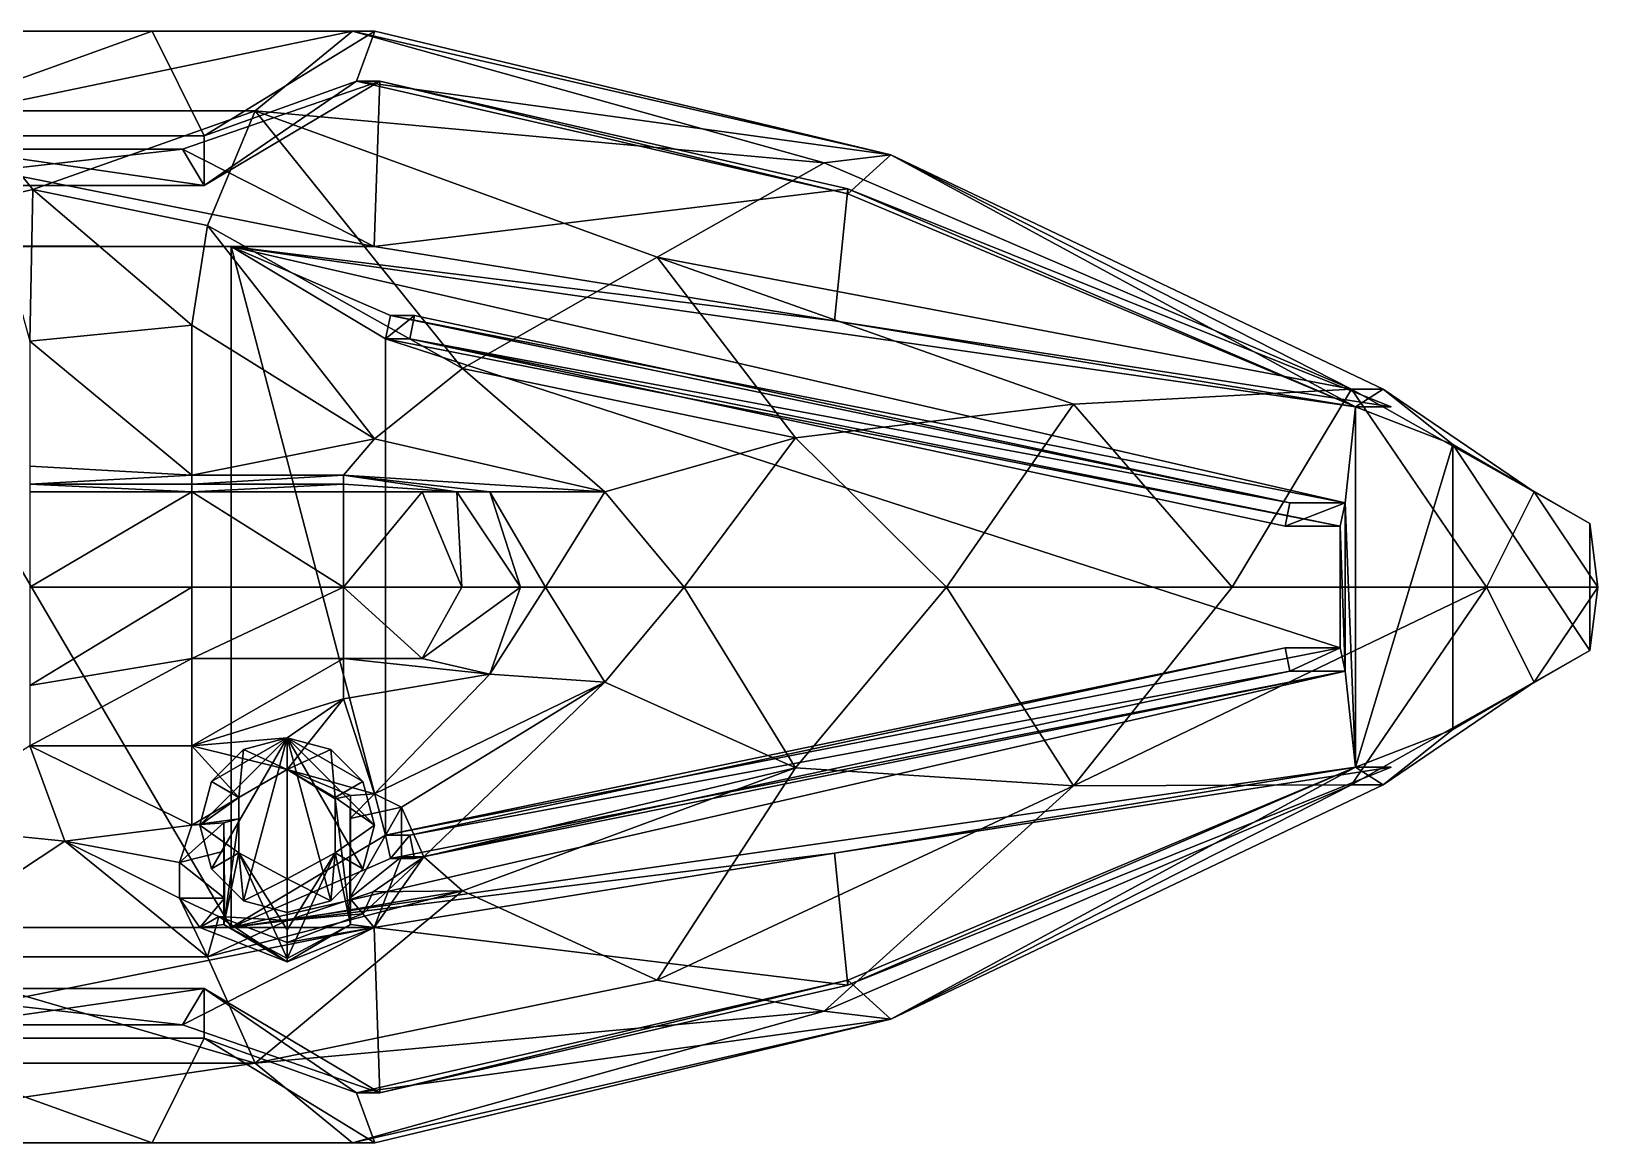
# Model space of a CAD drawing. Extents: x -9.8 to 9.8, y -3.5 to 3.5.
# Drawn here: x -0.01 to 9.85, y -3.5 to 3.5 of the extents above; entities that cross this region are included whole.
import ezdxf

# ---------------------------------------------------------------- set-up
doc = ezdxf.new("R2010")
doc.units = 0

msp = doc.modelspace()

# ---------------------------------------------------------------- linework, layer by layer
for points in [[(-2.0109, 3.5, 4.405722), (2.0109, 3.5, 4.405722), (0.75, 3.5, 6.816499)], [(2.0109, 3.5, 4.405722), (-2.0109, 3.5, 4.405722), (-0.4, 3, -1.0835)], [(-2.0109, 3.5, 4.405722), (0.75, 3.5, 6.816499), (-0.75, 3.5, 6.816499)], [(-1.078817, 2.841565, 13.081091), (-0.75, 3.5, 6.816499), (0.75, 3.5, 6.816499)], [(-1.078817, 2.841565, 13.081091), (0.75, 3.5, 6.816499), (1.078817, 2.841565, 13.081091)], [(2.0109, 3.5, 4.405722), (-0.4, 3, -1.0835), (1.4, 3, -1.0835)], [(0.75, 3.5, 6.816499), (2.1526, 3.5, 13.865599), (1.078817, 2.841565, 13.081091)], [(0.75, 3.5, 6.816499), (2.0109, 3.5, 4.405722), (2.1526, 3.5, 13.865599)], [(1.078817, 2.841565, 13.081091), (2.1526, 3.5, 13.865599), (2.03747, 3.185, 13.865599)], [(4.98, 2.671605, 4.4165), (2.0109, 3.5, 4.405722), (1.4, 3, -1.0835)], [(2.0109, 3.5, 4.405722), (4.98, 2.671605, 4.4165), (5.4, 2.721455, 13.359423)], [(2.0109, 3.5, 4.405722), (5.4, 2.721455, 13.359423), (2.1526, 3.5, 13.865599)], [(2.03747, 3.185, 13.865599), (2.1526, 3.5, 13.865599), (5.4, 2.721455, 13.359423)], [(2.182817, 3.185, 10.9165), (0.942617, 2.7582, 10.9165), (1.078817, 2.528291, 13.048164)], [(2.148747, 2.1456, 10.9165), (0.942617, 2.7582, 10.9165), (2.182817, 3.185, 10.9165)], [(2.182817, 3.185, 10.9165), (1.078817, 2.528291, 13.048164), (2.03747, 3.185, 13.865599)], [(1.078817, 2.841565, 13.081091), (2.03747, 3.185, 13.865599), (1.078817, 2.528291, 13.048164)], [(2.182817, 3.185, 10.9165), (2.03747, 3.185, 13.865599), (5.13, 2.476524, 13.359423)], [(2.03747, 3.185, 13.865599), (5.4, 2.721455, 13.359423), (5.13, 2.476524, 13.359423)], [(2.148747, 2.1456, 10.9165), (2.182817, 3.185, 10.9165), (5.13, 2.507614, 10.9165)], [(2.182817, 3.185, 10.9165), (5.13, 2.476524, 13.359423), (5.13, 2.507614, 10.9165)], [(1.4, 3, -1.0835), (-0.4, 3, -1.0835), (0, 2.50291, -4.5835)], [(-0.4, 3, -1.0835), (-0.266667, 2.442225, -4.883501), (0, 2.50291, -4.5835)], [(1.4, 3, -1.0835), (0, 2.50291, -4.5835), (1.1, 2.27626, -4.5835)], [(1.4, 3, -1.0835), (1.1, 2.27626, -4.5835), (2.7042, 1.3768, -4.5835)], [(4.98, 2.671605, 4.4165), (1.4, 3, -1.0835), (3.93, 2.077165, -1.0835)], [(1.4, 3, -1.0835), (2.7042, 1.3768, -4.5835), (3.93, 2.077165, -1.0835)], [(-1.078817, 2.841565, 13.081091), (1.078817, 2.841565, 13.081091), (1.078817, 2.528291, 13.048164)], [(-1.078817, 2.841565, 13.081091), (1.078817, 2.528291, 13.048164), (-1.078817, 2.528291, 13.048164)], [(-0.942617, 2.7582, 10.9165), (2.148747, 2.1456, 10.9165), (-2.148747, 2.1456, 10.9165)], [(-1.078817, 2.528291, 13.048164), (1.078817, 2.528291, 13.048164), (0.942617, 2.7582, 10.9165)], [(-1.078817, 2.528291, 13.048164), (0.942617, 2.7582, 10.9165), (-0.942617, 2.7582, 10.9165)], [(-0.942617, 2.7582, 10.9165), (0.942617, 2.7582, 10.9165), (2.148747, 2.1456, 10.9165)], [(8.3, 1.246914, 4.4165), (4.98, 2.671605, 4.4165), (3.93, 2.077165, -1.0835)], [(8.3, 1.246914, 4.4165), (5.4, 2.721455, 13.359423), (4.98, 2.671605, 4.4165)], [(8.325, 1.134679, 12.682499), (5.13, 2.476524, 13.359423), (5.4, 2.721455, 13.359423)], [(8.325, 1.134679, 12.682499), (5.4, 2.721455, 13.359423), (8.5, 1.2469, 12.682499)], [(8.3, 1.246914, 4.4165), (8.5, 1.2469, 12.682499), (5.4, 2.721455, 13.359423)], [(0, 2.50291, -4.5835), (-0.266667, 2.442225, -4.883501), (-0.02, 1.548282, -8.3835)], [(0, 2.50291, -4.5835), (-0.02, 1.548282, -8.3835), (1, 1.649317, -7.192058)], [(0, 2.50291, -4.5835), (1, 1.649317, -7.192058), (1.1, 2.27626, -4.5835)], [(2.148747, 2.1456, 10.9165), (5.13, 2.507614, 10.9165), (5.046608, 1.67692, 10.9165)], [(8.55, 1.134679, 10.9165), (5.046608, 1.67692, 10.9165), (5.13, 2.507614, 10.9165)], [(5.13, 2.507614, 10.9165), (5.13, 2.476524, 13.359423), (8.325, 1.134679, 12.682499)], [(5.13, 2.507614, 10.9165), (8.325, 1.134679, 12.682499), (8.55, 1.134679, 10.9165)], [(1.1, 2.27626, -4.5835), (1, 1.649317, -7.192058), (2.150012, 0.933771, -7.0835)], [(1.1, 2.27626, -4.5835), (2.150012, 0.933771, -7.0835), (2.7042, 1.3768, -4.5835)], [(-2.148747, 2.1456, 10.9165), (1.248747, 2.1456, 14.116501), (-1.271473, 2.1512, 14.116501)], [(-2.148747, 2.1456, 10.9165), (2.148747, 2.1456, 10.9165), (1.248747, 2.1456, 14.116501)], [(-1.271473, 2.1512, 14.116501), (1.248747, 2.1456, 14.116501), (1.248747, -2.1456, 14.116501)], [(-1.271473, 2.1512, 14.116501), (1.248747, -2.1456, 14.116501), (-1.268747, -2.1456, 14.116501)], [(5.046608, 1.67692, 10.9165), (1.248747, 2.1456, 14.116501), (2.148747, 2.1456, 10.9165)], [(5.046608, 1.67692, 10.9165), (8.325, 1.134679, 12.682499), (1.248747, 2.1456, 14.116501)], [(1.248747, 2.1456, 14.116501), (2.219906, 1.563673, 13.919695), (2.219906, -1.563673, 13.919695)], [(1.248747, 2.1456, 14.116501), (2.251093, 1.710396, 13.913376), (2.219906, 1.563673, 13.919695)], [(1.248747, 2.1456, 14.116501), (8.325, 1.134679, 12.682499), (8.261237, 0.529761, 12.695421)], [(1.248747, 2.1456, 14.116501), (2.219906, -1.563673, 13.919695), (1.248747, -2.1456, 14.116501)], [(1.248747, 2.1456, 14.116501), (8.261237, 0.529761, 12.695421), (2.251093, 1.710396, 13.913376)], [(3.93, 2.077165, -1.0835), (2.7042, 1.3768, -4.5835), (4.8, 0.93913, -4.5835)], [(8.3, 1.246914, 4.4165), (3.93, 2.077165, -1.0835), (6.55, 1.151969, -1.0835)], [(3.93, 2.077165, -1.0835), (4.8, 0.93913, -4.5835), (6.55, 1.151969, -1.0835)], [(2.403079, 1.710396, 15.373177), (2.371892, 1.563673, 15.379496), (2.219906, 1.563673, 13.919695)], [(2.403079, 1.710396, 15.373177), (2.219906, 1.563673, 13.919695), (2.251093, 1.710396, 13.913376)], [(7.913223, 0.529761, 13.755222), (2.403079, 1.710396, 15.373177), (2.251093, 1.710396, 13.913376)], [(7.913223, 0.529761, 13.755222), (2.251093, 1.710396, 13.913376), (8.261237, 0.529761, 12.695421)], [(7.913223, 0.529761, 13.755222), (2.371892, 1.563673, 15.379496), (2.403079, 1.710396, 15.373177)], [(5.046608, 1.67692, 10.9165), (8.55, 1.134679, 10.9165), (8.325, 1.134679, 12.682499)], [(1, 0.704993, -10.199901), (1, 1.649317, -7.192058), (-0.02, 1.548282, -8.3835)], [(2.150012, 0.933771, -7.0835), (1, 1.649317, -7.192058), (1, 0.704993, -10.199901)], [(1, 0.704993, -10.199901), (-0.02, 1.548282, -8.3835), (-0.02, 0.760521, -9.943501)], [(2.371892, 1.563673, 15.379496), (8.23005, 0.383039, 12.70174), (2.219906, 1.563673, 13.919695)], [(2.219906, 1.563673, 13.919695), (8.23005, 0.383039, 12.70174), (8.23005, -0.383039, 12.70174)], [(2.219906, 1.563673, 13.919695), (8.23005, -0.383039, 12.70174), (2.219906, -1.563673, 13.919695)], [(7.913223, 0.529761, 13.755222), (7.882035, 0.383039, 13.761541), (2.371892, 1.563673, 15.379496)], [(2.371892, 1.563673, 15.379496), (7.882035, 0.383039, 13.761541), (8.23005, 0.383039, 12.70174)], [(2.7042, 1.3768, -4.5835), (2.150012, 0.933771, -7.0835), (3.6, 0.6, -7.0835)], [(2.7042, 1.3768, -4.5835), (3.6, 0.6, -7.0835), (4.8, 0.93913, -4.5835)], [(8.3, 1.246914, 4.4165), (6.55, 1.151969, -1.0835), (7.55, 0, -1.0835)], [(8.3, 1.246914, 4.4165), (7.55, 0, -1.0835), (9.15, 0, 4.4165)], [(8.3, 1.246914, 4.4165), (9.15, 0, 4.4165), (9.450001, 0.6, 10.9165)], [(9.450001, 0.6, 10.9165), (8.5, 1.2469, 12.682499), (8.3, 1.246914, 4.4165)], [(8.938729, 0.897697, 12.577099), (8.325, 1.134679, 12.682499), (8.5, 1.2469, 12.682499)], [(8.5, 1.2469, 12.682499), (9.450001, 0.6, 10.9165), (8.938729, 0.897697, 12.577099)], [(5.75, 0, -4.5835), (6.55, 1.151969, -1.0835), (4.8, 0.93913, -4.5835)], [(5.75, 0, -4.5835), (7.55, 0, -1.0835), (6.55, 1.151969, -1.0835)], [(8.261237, 0.529761, 12.695421), (8.325, 1.134679, 12.682499), (8.325, -1.134679, 12.682499)], [(8.325, -1.134679, 12.682499), (8.325, 1.134679, 12.682499), (8.938729, 0.897697, 12.577099)], [(2.150012, 0.933771, -7.0835), (1, 0.704993, -10.199901), (1.955779, 0.704993, -10.199901)], [(3.6, 0.6, -7.0835), (2.150012, 0.933771, -7.0835), (1.955779, 0.704993, -10.199901)], [(4.1, 0, -7.133501), (4.8, 0.93913, -4.5835), (3.6, 0.6, -7.0835)], [(4.1, 0, -7.133501), (5.75, 0, -4.5835), (4.8, 0.93913, -4.5835)], [(8.325, -1.134679, 12.682499), (8.938729, 0.897697, 12.577099), (8.938729, -0.897697, 12.577099)], [(8.938729, 0.897697, 12.577099), (9.8, 0.4, 14.0165), (9.8, -0.4, 14.0165)], [(8.938729, 0.897697, 12.577099), (9.8, -0.4, 14.0165), (8.938729, -0.897697, 12.577099)], [(9.450001, 0.6, 10.9165), (9.8, 0.4, 14.0165), (8.938729, 0.897697, 12.577099)], [(-0.02, 0.647093, -11.1435), (1, 0.704993, -10.199901), (-0.02, 0.760521, -9.943501)], [(-0.02, 0.647093, -11.1435), (1.000007, 0.647093, -11.1835), (1, 0.704993, -10.199901)], [(1.000007, 0.647093, -11.1835), (1.955779, 0.704993, -10.199901), (1, 0.704993, -10.199901)], [(1.000007, 0.647093, -11.1835), (1.9558, 0.647093, -11.1435), (1.955779, 0.704993, -10.199901)], [(1.955779, 0.704993, -10.199901), (1.9558, 0.647093, -11.1435), (2.669, 0.6, -11.1435)], [(1.955779, 0.704993, -10.199901), (2.669, 0.6, -11.1435), (2.87672, 0.6, -10.199901)], [(3.6, 0.6, -7.0835), (1.955779, 0.704993, -10.199901), (2.87672, 0.6, -10.199901)], [(-0.02, 0.647093, -11.1435), (-0.02, 0.599993, -11.9835), (1, 0.6, -11.9835)], [(-0.02, 0.647093, -11.1435), (1, 0.6, -11.9835), (1.000007, 0.647093, -11.1835)], [(1, 0.6, -12.5335), (-0.02, 0.599993, -12.5335), (-0.02, -0.000011, -12.8835)], [(1, 0.6, -12.5335), (-0.02, -0.000011, -12.8835), (1, 0, -12.7335)], [(1, 0.6, -12.5335), (1, 0.6, -11.9835), (-0.02, 0.599993, -11.9835)], [(1, 0.6, -12.5335), (-0.02, 0.599993, -11.9835), (-0.02, 0.599993, -12.5335)], [(1, 0.6, -11.9835), (1.9558, 0.6, -11.9835), (1.9558, 0.647093, -11.1435)], [(1, 0.6, -11.9835), (1.9558, 0.647093, -11.1435), (1.000007, 0.647093, -11.1835)], [(1, 0.6, -12.5335), (1, 0, -12.7335), (1.9558, 0, -12.5715)], [(1, 0.6, -12.5335), (1.9558, 0, -12.5715), (1.9558, 0.6, -12.431682)], [(1, 0.6, -12.5335), (1.9558, 0.6, -12.431682), (1.9558, 0.6, -11.9835)], [(1, 0.6, -12.5335), (1.9558, 0.6, -11.9835), (1, 0.6, -11.9835)], [(2.669, 0.6, -11.1435), (1.9558, 0.647093, -11.1435), (1.9558, 0.6, -11.9835)], [(1.9558, 0, -12.5715), (2.7, 0, -11.9835), (2.45, 0.6, -11.9835)], [(1.9558, 0, -12.5715), (2.45, 0.6, -11.9835), (1.9558, 0.6, -12.431682)], [(1.9558, 0.6, -11.9835), (1.9558, 0.6, -12.431682), (2.45, 0.6, -11.9835)], [(2.669, 0.6, -11.1435), (1.9558, 0.6, -11.9835), (2.45, 0.6, -11.9835)], [(2.669, 0.6, -11.1435), (2.45, 0.6, -11.9835), (2.7, 0, -11.9835)], [(2.87672, 0.6, -10.199901), (2.669, 0.6, -11.1435), (3.068971, 0, -11.1835)], [(2.669, 0.6, -11.1435), (2.7, 0, -11.9835), (3.068971, 0, -11.1835)], [(3.6, 0.6, -7.0835), (2.87672, 0.6, -10.199901), (3.22672, 0, -10.199901)], [(2.87672, 0.6, -10.199901), (3.068971, 0, -11.1835), (3.22672, 0, -10.199901)], [(3.6, 0.6, -7.0835), (3.22672, 0, -10.199901), (4.1, 0, -7.133501)], [(9.85, 0, 10.9165), (9.450001, 0.6, 10.9165), (9.15, 0, 4.4165)], [(9.450001, 0.6, 10.9165), (9.85, 0, 10.9165), (9.8, 0.4, 14.0165)], [(7.882035, 0.383039, 13.761541), (7.913223, 0.529761, 13.755222), (8.261237, 0.529761, 12.695421)], [(7.882035, 0.383039, 13.761541), (8.261237, 0.529761, 12.695421), (8.23005, 0.383039, 12.70174)], [(8.23005, 0.383039, 12.70174), (8.261237, 0.529761, 12.695421), (8.261237, -0.529761, 12.695421)], [(8.261237, 0.529761, 12.695421), (8.325, -1.134679, 12.682499), (8.261237, -0.529761, 12.695421)], [(9.8, 0.4, 14.0165), (9.85, 0, 10.9165), (9.8, -0.4, 14.0165)], [(8.23005, 0.383039, 12.70174), (8.261237, -0.529761, 12.695421), (8.23005, -0.383039, 12.70174)], [(1, 0, -12.7335), (-0.02, -0.000011, -12.8835), (-0.02, -0.62, -11.9835)], [(1, 0, -12.7335), (-0.02, -0.62, -11.9835), (1, -0.45, -12.4335)], [(1, -0.45, -12.4335), (1.9558, -0.45, -12.331682), (1.9558, 0, -12.5715)], [(1, -0.45, -12.4335), (1.9558, 0, -12.5715), (1, 0, -12.7335)], [(1.9558, 0, -12.5715), (1.9558, -0.45, -12.331682), (2.45, -0.45, -11.9835)], [(1.9558, 0, -12.5715), (2.45, -0.45, -11.9835), (2.7, 0, -11.9835)], [(3.068971, 0, -11.1835), (2.7, 0, -11.9835), (2.45, -0.45, -11.9835)], [(3.068971, 0, -11.1835), (2.45, -0.45, -11.9835), (2.87672, -0.55, -10.199901)], [(2.87672, -0.55, -10.199901), (3.22672, 0, -10.199901), (3.068971, 0, -11.1835)], [(3.6, -0.6, -7.1835), (3.22672, 0, -10.199901), (2.87672, -0.55, -10.199901)], [(3.6, -0.6, -7.1835), (4.1, 0, -7.133501), (3.22672, 0, -10.199901)], [(4.1, 0, -7.133501), (3.6, -0.6, -7.1835), (4.8, -1.13913, -4.5835)], [(4.1, 0, -7.133501), (4.8, -1.13913, -4.5835), (5.75, 0, -4.5835)], [(6.55, -1.251969, -1.0835), (5.75, 0, -4.5835), (4.8, -1.13913, -4.5835)], [(6.55, -1.251969, -1.0835), (7.55, 0, -1.0835), (5.75, 0, -4.5835)], [(6.55, -1.251969, -1.0835), (8.3, -1.246914, 4.4165), (9.15, 0, 4.4165)], [(6.55, -1.251969, -1.0835), (9.15, 0, 4.4165), (7.55, 0, -1.0835)], [(9.450001, -0.6, 10.9165), (9.15, 0, 4.4165), (8.3, -1.246914, 4.4165)], [(9.85, 0, 10.9165), (9.15, 0, 4.4165), (9.450001, -0.6, 10.9165)], [(9.450001, -0.6, 10.9165), (9.8, -0.4, 14.0165), (9.85, 0, 10.9165)], [(7.882035, -0.383039, 13.761541), (2.371892, -1.563673, 15.379496), (2.219906, -1.563673, 13.919695)], [(7.882035, -0.383039, 13.761541), (2.219906, -1.563673, 13.919695), (8.23005, -0.383039, 12.70174)], [(7.913223, -0.529761, 13.755222), (2.371892, -1.563673, 15.379496), (7.882035, -0.383039, 13.761541)], [(7.913223, -0.529761, 13.755222), (7.882035, -0.383039, 13.761541), (8.23005, -0.383039, 12.70174)], [(7.913223, -0.529761, 13.755222), (8.23005, -0.383039, 12.70174), (8.261237, -0.529761, 12.695421)], [(-0.02, -1.000018, -10.199901), (1, -1, -10.1979), (1, -0.45, -12.4335)], [(-0.02, -1.000018, -10.199901), (1, -0.45, -12.4335), (-0.02, -0.62, -11.9835)], [(1, -1, -10.1979), (1.955779, -0.704993, -10.199901), (1.9558, -0.45, -12.331682)], [(1, -1, -10.1979), (1.9558, -0.45, -12.331682), (1, -0.45, -12.4335)], [(1.9558, -0.45, -12.331682), (1.955779, -0.704993, -10.199901), (2.87672, -0.55, -10.199901)], [(1.9558, -0.45, -12.331682), (2.87672, -0.55, -10.199901), (2.45, -0.45, -11.9835)], [(9.450001, -0.6, 10.9165), (8.938729, -0.897697, 12.577099), (9.8, -0.4, 14.0165)], [(1.248747, -2.1456, 14.116501), (2.251093, -1.710396, 13.913376), (8.261237, -0.529761, 12.695421)], [(1.248747, -2.1456, 14.116501), (8.261237, -0.529761, 12.695421), (8.325, -1.134679, 12.682499)], [(2.87672, -0.55, -10.199901), (1.955779, -0.704993, -10.199901), (2.15, -1.3022, -7.453401)], [(2.15, -1.3022, -7.453401), (3.6, -0.6, -7.1835), (2.87672, -0.55, -10.199901)], [(2.403079, -1.710396, 15.373177), (8.261237, -0.529761, 12.695421), (2.251093, -1.710396, 13.913376)], [(7.913223, -0.529761, 13.755222), (2.403079, -1.710396, 15.373177), (2.371892, -1.563673, 15.379496)], [(2.403079, -1.710396, 15.373177), (7.913223, -0.529761, 13.755222), (8.261237, -0.529761, 12.695421)], [(3.6, -0.6, -7.1835), (2.15, -1.3022, -7.453401), (2.320883, -1.387068, -6.9)], [(3.6, -0.6, -7.1835), (2.320883, -1.387068, -6.9), (2.46, -1.7, -5.58)], [(4.8, -1.13913, -4.5835), (3.6, -0.6, -7.1835), (2.46, -1.7, -5.58)], [(8.3, -1.246914, 4.4165), (8.5, -1.2469, 12.682499), (9.450001, -0.6, 10.9165)], [(8.5, -1.2469, 12.682499), (8.938729, -0.897697, 12.577099), (9.450001, -0.6, 10.9165)], [(1, -1, -10.1979), (1.6, -0.95, -9.55), (1.955779, -0.704993, -10.199901)], [(1.955779, -0.704993, -10.199901), (1.6, -0.95, -9.55), (1.6, -1.15, -8.73)], [(1.955779, -0.704993, -10.199901), (1.6, -1.15, -8.73), (2.15, -1.3022, -7.453401)], [(1, -1, -10.1979), (1.6, -1.15, -8.73), (1.6, -0.95, -9.55)], [(1.6, -0.95, -10.5), (1.123686, -1.225, -10.5), (1.05, -1.5, -10.5)], [(1.6, -0.95, -10.5), (1.05, -1.5, -10.5), (1.123686, -1.775, -10.5)], [(1.6, -0.95, -10.5), (1.325, -1.023686, -10.5), (1.123686, -1.225, -10.5)], [(1.6, -0.95, -10.5), (1.123686, -1.775, -10.5), (1.325, -1.976314, -10.5)], [(1.6, -0.95, -10.5), (1.325, -1.976314, -10.5), (1.6, -2.05, -10.5)], [(1.325, -1.023686, -9.55), (1.6, -0.95, -9.55), (1.6, -1.15, -9.150001)], [(1.325, -1.023686, -10.5), (1.6, -0.95, -10.5), (1.6, -0.95, -9.55)], [(1.325, -1.023686, -10.5), (1.6, -0.95, -9.55), (1.325, -1.023686, -9.55)], [(1.6, -0.95, -10.5), (1.6, -2.05, -10.5), (1.875, -1.976314, -10.5)], [(1.6, -0.95, -10.5), (1.875, -1.976314, -10.5), (2.076314, -1.775, -10.5)], [(1.6, -0.95, -10.5), (2.076314, -1.775, -10.5), (2.15, -1.5, -10.5)], [(1.6, -0.95, -10.5), (2.15, -1.5, -10.5), (2.076314, -1.225, -10.5)], [(1.6, -0.95, -10.5), (2.076314, -1.225, -10.5), (1.875, -1.023686, -10.5)], [(1.6, -1.15, -9.150001), (1.6, -0.95, -9.55), (1.875, -1.023686, -9.55)], [(1.6, -0.95, -10.5), (1.875, -1.023686, -10.5), (1.875, -1.023686, -9.55)], [(1.6, -0.95, -10.5), (1.875, -1.023686, -9.55), (1.6, -0.95, -9.55)], [(8.938729, -0.897697, 12.577099), (8.5, -1.2469, 12.682499), (8.325, -1.134679, 12.682499)], [(-0.8, -1.5, -8.0835), (0.2, -1.6, -7.8835), (-0.02, -1.000018, -10.199901)], [(1, -1.5, -7.6835), (1, -1, -10.1979), (-0.02, -1.000018, -10.199901)], [(1, -1.5, -7.6835), (-0.02, -1.000018, -10.199901), (0.2, -1.6, -7.8835)], [(1, -1, -10.1979), (1.296891, -1.325, -8.214323), (1.6, -1.15, -8.73)], [(1, -1.5, -7.6835), (1.296891, -1.325, -8.214323), (1, -1, -10.1979)], [(1.296891, -1.325, -9.150001), (1.123686, -1.225, -9.55), (1.325, -1.023686, -9.55)], [(1.123686, -1.225, -10.5), (1.325, -1.023686, -10.5), (1.325, -1.023686, -9.55)], [(1.123686, -1.225, -10.5), (1.325, -1.023686, -9.55), (1.123686, -1.225, -9.55)], [(1.6, -1.15, -9.150001), (1.296891, -1.325, -9.150001), (1.325, -1.023686, -9.55)], [(1.875, -1.023686, -9.55), (1.903109, -1.325, -9.150001), (1.6, -1.15, -9.150001)], [(1.903109, -1.325, -9.150001), (1.875, -1.023686, -9.55), (2.076314, -1.225, -9.55)], [(1.875, -1.023686, -10.5), (2.076314, -1.225, -10.5), (2.076314, -1.225, -9.55)], [(1.875, -1.023686, -10.5), (2.076314, -1.225, -9.55), (1.875, -1.023686, -9.55)], [(5.046608, -1.67692, 10.9165), (1.248747, -2.1456, 14.116501), (8.325, -1.134679, 12.682499)], [(1.296891, -1.325, -8.214323), (1.296891, -1.325, -8.73), (1.6, -1.15, -8.73)], [(1.296891, -1.325, -9.150001), (1.6, -1.15, -9.150001), (1.6, -1.15, -8.73)], [(1.296891, -1.325, -9.150001), (1.6, -1.15, -8.73), (1.296891, -1.325, -8.73)], [(1.903109, -1.325, -8.73), (1.903109, -1.333672, -7.55), (1.6, -1.15, -8.73)], [(1.903109, -1.325, -9.150001), (1.903109, -1.325, -8.73), (1.6, -1.15, -8.73)], [(1.903109, -1.325, -9.150001), (1.6, -1.15, -8.73), (1.6, -1.15, -9.150001)], [(1.6, -1.15, -8.73), (1.998372, -1.312848, -7.55), (2.15, -1.3022, -7.453401)], [(1.6, -1.15, -8.73), (1.903109, -1.333672, -7.55), (1.998372, -1.312848, -7.55)], [(4.8, -1.13913, -4.5835), (2.46, -1.7, -5.58), (2.7042, -1.9138, -4.5835)], [(3.93, -2.477165, -1.0835), (4.8, -1.13913, -4.5835), (2.7042, -1.9138, -4.5835)], [(3.93, -2.477165, -1.0835), (6.55, -1.251969, -1.0835), (4.8, -1.13913, -4.5835)], [(5.046608, -1.67692, 10.9165), (8.325, -1.134679, 12.682499), (8.55, -1.134679, 10.9165)], [(8.55, -1.134679, 10.9165), (5.13, -2.507614, 10.9165), (5.046608, -1.67692, 10.9165)], [(5.13, -2.507614, 10.9165), (8.55, -1.134679, 10.9165), (8.325, -1.134679, 12.682499)], [(5.13, -2.507614, 10.9165), (8.325, -1.134679, 12.682499), (5.13, -2.476524, 13.359423)], [(8.325, -1.134679, 12.682499), (5.4, -2.721455, 13.359423), (5.13, -2.476524, 13.359423)], [(8.325, -1.134679, 12.682499), (8.5, -1.2469, 12.682499), (5.4, -2.721455, 13.359423)], [(1.296891, -1.325, -9.150001), (1.05, -1.5, -9.55), (1.123686, -1.225, -9.55)], [(1.05, -1.5, -10.5), (1.123686, -1.225, -10.5), (1.123686, -1.225, -9.55)], [(1.05, -1.5, -10.5), (1.123686, -1.225, -9.55), (1.05, -1.5, -9.55)], [(1.903109, -1.325, -9.150001), (2.076314, -1.225, -9.55), (2.15, -1.5, -9.55)], [(2.076314, -1.225, -10.5), (2.15, -1.5, -10.5), (2.15, -1.5, -9.55)], [(2.076314, -1.225, -10.5), (2.15, -1.5, -9.55), (2.076314, -1.225, -9.55)], [(4.98, -2.671605, 4.4165), (6.55, -1.251969, -1.0835), (3.93, -2.477165, -1.0835)], [(8.3, -1.246914, 4.4165), (4.98, -2.671605, 4.4165), (5.4, -2.721455, 13.359423)], [(4.98, -2.671605, 4.4165), (8.3, -1.246914, 4.4165), (6.55, -1.251969, -1.0835)], [(8.3, -1.246914, 4.4165), (5.4, -2.721455, 13.359423), (8.5, -1.2469, 12.682499)], [(1, -1.5, -7.6835), (1.296891, -1.460006, -7.55), (1.296891, -1.325, -8.214323)], [(1.296891, -1.325, -9.150001), (1.296891, -1.675, -9.150001), (1.05, -1.5, -9.55)], [(1.296891, -1.675, -7.55), (1.296891, -1.675, -8.73), (1.296891, -1.325, -8.73)], [(1.296891, -1.325, -8.214323), (1.296891, -1.460006, -7.55), (1.296891, -1.675, -7.55)], [(1.296891, -1.675, -9.150001), (1.296891, -1.325, -9.150001), (1.296891, -1.325, -8.73)], [(1.296891, -1.675, -7.55), (1.296891, -1.325, -8.73), (1.296891, -1.325, -8.214323)], [(1.296891, -1.675, -9.150001), (1.296891, -1.325, -8.73), (1.296891, -1.675, -8.73)], [(1.998372, -2.125, -7.55), (1.998372, -1.312848, -7.55), (1.903109, -1.333672, -7.55)], [(1.903109, -1.675, -9.150001), (1.903109, -1.325, -9.150001), (2.15, -1.5, -9.55)], [(1.903109, -1.325, -9.150001), (1.903109, -1.675, -9.150001), (1.903109, -1.675, -8.73)], [(1.903109, -1.675, -8.73), (1.903109, -1.333672, -7.55), (1.903109, -1.325, -8.73)], [(1.903109, -1.325, -9.150001), (1.903109, -1.675, -8.73), (1.903109, -1.325, -8.73)], [(1.903109, -1.675, -8.73), (1.903109, -1.675, -7.55), (1.903109, -1.333672, -7.55)], [(1.998372, -2.125, -7.55), (1.903109, -1.333672, -7.55), (1.903109, -1.675, -7.55)], [(1.997211, -1.458048, -6.9), (2.320883, -1.387068, -6.9), (2.15, -1.3022, -7.453401)], [(1.997211, -1.458048, -6.9), (2.15, -1.3022, -7.453401), (1.998372, -1.312848, -7.55)], [(1.998372, -2.125, -7.55), (1.997211, -1.458048, -6.9), (1.998372, -1.312848, -7.55)], [(1, -1.5, -7.6835), (1.201628, -1.484648, -7.55), (1.296891, -1.460006, -7.55)], [(1.201628, -2.125, -7.55), (1.296891, -1.675, -7.55), (1.296891, -1.460006, -7.55)], [(1.201628, -2.125, -7.55), (1.296891, -1.460006, -7.55), (1.201628, -1.484648, -7.55)], [(1.995, -1.958927, -6.9), (2.320883, -1.7, -6.9), (2.320883, -1.387068, -6.9)], [(1.995, -1.958927, -6.9), (2.320883, -1.387068, -6.9), (1.997211, -1.458048, -6.9)], [(1.998372, -2.125, -7.55), (1.995, -1.958927, -6.9), (1.997211, -1.458048, -6.9)], [(2.320883, -1.387068, -6.9), (2.320883, -1.7, -6.9), (2.46, -1.7, -5.58)], [(-0.9, -2.328767, -4.5835), (0.2, -1.6, -7.8835), (-0.8, -1.5, -8.0835)], [(0.922369, -1.734365, -6.9), (1, -1.5, -7.6835), (0.2, -1.6, -7.8835)], [(0.922369, -1.734365, -6.9), (1.203695, -1.663311, -6.9), (1.201628, -1.484648, -7.55)], [(0.922369, -1.734365, -6.9), (1.201628, -1.484648, -7.55), (1, -1.5, -7.6835)], [(1.296891, -1.675, -9.150001), (1.123686, -1.775, -9.55), (1.05, -1.5, -9.55)], [(1.123686, -1.775, -10.5), (1.05, -1.5, -10.5), (1.05, -1.5, -9.55)], [(1.123686, -1.775, -10.5), (1.05, -1.5, -9.55), (1.123686, -1.775, -9.55)], [(1.201628, -2.125, -7.55), (1.201628, -1.484648, -7.55), (1.203695, -1.663311, -6.9)], [(1.248747, -2.1456, 14.116501), (2.219906, -1.563673, 13.919695), (2.251093, -1.710396, 13.913376)], [(1.903109, -1.675, -9.150001), (2.15, -1.5, -9.55), (2.076314, -1.775, -9.55)], [(2.15, -1.5, -10.5), (2.076314, -1.775, -10.5), (2.076314, -1.775, -9.55)], [(2.15, -1.5, -10.5), (2.076314, -1.775, -9.55), (2.15, -1.5, -9.55)], [(2.371892, -1.563673, 15.379496), (2.251093, -1.710396, 13.913376), (2.219906, -1.563673, 13.919695)], [(2.371892, -1.563673, 15.379496), (2.403079, -1.710396, 15.373177), (2.251093, -1.710396, 13.913376)], [(-0.9, -2.328767, -4.5835), (1.1, -2.328767, -4.5835), (0.2, -1.6, -7.8835)], [(0.2, -1.6, -7.8835), (1.1, -2.328767, -4.5835), (0.921917, -1.959673, -6.058499)], [(0.2, -1.6, -7.8835), (0.921917, -1.959673, -6.058499), (0.922369, -1.734365, -6.9)], [(1.205, -1.958927, -6.9), (1.203695, -1.663311, -6.9), (0.922369, -1.734365, -6.9)], [(1.296891, -1.675, -9.150001), (1.325, -1.976314, -9.55), (1.123686, -1.775, -9.55)], [(1.201628, -2.125, -7.55), (1.203695, -1.663311, -6.9), (1.205, -1.958927, -6.9)], [(1.6, -2.34, -7.55), (1.296891, -1.675, -7.55), (1.201628, -2.125, -7.55)], [(1.6, -2.34, -7.55), (1.6, -2.16, -7.55), (1.296891, -1.675, -7.55)], [(1.6, -2.16, -8.73), (1.6, -1.83906, -8.73), (1.296891, -1.675, -8.73)], [(1.6, -2.16, -8.73), (1.296891, -1.675, -8.73), (1.296891, -1.675, -7.55)], [(1.6, -2.16, -8.73), (1.296891, -1.675, -7.55), (1.6, -2.16, -7.55)], [(1.325, -1.976314, -9.55), (1.296891, -1.675, -9.150001), (1.6, -1.83906, -9.150001)], [(1.6, -1.83906, -9.150001), (1.296891, -1.675, -9.150001), (1.296891, -1.675, -8.73)], [(1.6, -1.83906, -9.150001), (1.296891, -1.675, -8.73), (1.6, -1.83906, -8.73)], [(1.6, -2.34, -7.55), (1.998372, -2.125, -7.55), (1.903109, -1.675, -7.55)], [(1.6, -2.16, -8.73), (1.903109, -1.675, -8.73), (1.6, -1.83906, -8.73)], [(1.903109, -1.675, -8.73), (1.6, -2.16, -8.73), (1.6, -2.16, -7.55)], [(1.6, -2.34, -7.55), (1.903109, -1.675, -7.55), (1.6, -2.16, -7.55)], [(1.903109, -1.675, -8.73), (1.6, -2.16, -7.55), (1.903109, -1.675, -7.55)], [(1.6, -1.83906, -9.150001), (1.903109, -1.675, -9.150001), (1.875, -1.976314, -9.55)], [(1.903109, -1.675, -9.150001), (1.6, -1.83906, -9.150001), (1.6, -1.83906, -8.73)], [(1.903109, -1.675, -9.150001), (1.6, -1.83906, -8.73), (1.903109, -1.675, -8.73)], [(1.903109, -1.675, -9.150001), (2.076314, -1.775, -9.55), (1.875, -1.976314, -9.55)], [(0.921917, -1.959673, -6.058499), (1.205, -1.958927, -6.9), (0.922369, -1.734365, -6.9)], [(5.046608, -1.67692, 10.9165), (2.148747, -2.1456, 10.9165), (1.248747, -2.1456, 14.116501)], [(2.14825, -2.145, -6.4), (2.320883, -1.7, -6.9), (1.995, -1.958927, -6.9)], [(2.46, -1.7, -5.58), (2.14825, -2.145, -6.4), (2.077778, -2.057778, -5.464445)], [(2.46, -1.7, -5.58), (2.077778, -2.057778, -5.464445), (2.142515, -1.91927, -5.114303)], [(2.7042, -1.9138, -4.5835), (2.46, -1.7, -5.58), (2.142515, -1.91927, -5.114303)], [(2.14825, -2.145, -6.4), (2.46, -1.7, -5.58), (2.320883, -1.7, -6.9)], [(2.148747, -2.1456, 10.9165), (5.046608, -1.67692, 10.9165), (5.13, -2.507614, 10.9165)], [(1.325, -1.976314, -10.5), (1.123686, -1.775, -10.5), (1.123686, -1.775, -9.55)], [(1.325, -1.976314, -10.5), (1.123686, -1.775, -9.55), (1.325, -1.976314, -9.55)], [(1.6, -1.83906, -9.150001), (1.6, -2.05, -9.55), (1.325, -1.976314, -9.55)], [(1.875, -1.976314, -9.55), (1.6, -2.05, -9.55), (1.6, -1.83906, -9.150001)], [(2.076314, -1.775, -10.5), (1.875, -1.976314, -10.5), (1.875, -1.976314, -9.55)], [(2.076314, -1.775, -10.5), (1.875, -1.976314, -9.55), (2.076314, -1.775, -9.55)], [(0.921917, -1.959673, -6.058499), (1.05175, -2.145, -6.4), (1.205, -1.958927, -6.9)], [(1.05175, -2.145, -6.4), (0.921917, -1.959673, -6.058499), (1.17128, -2.074948, -5.437292)], [(1.1, -2.328767, -4.5835), (1.17128, -2.074948, -5.437292), (0.921917, -1.959673, -6.058499)], [(1.05175, -2.145, -6.4), (1.201628, -2.125, -6.560002), (1.205, -1.958927, -6.9)], [(2.7042, -1.9138, -4.5835), (1.6, -2.099539, -4.945832), (1.1, -2.328767, -4.5835)], [(1.4, -3, -1.0835), (2.7042, -1.9138, -4.5835), (1.1, -2.328767, -4.5835)], [(1.201628, -2.125, -7.55), (1.205, -1.958927, -6.9), (1.201628, -2.125, -6.560002)], [(1.4, -3, -1.0835), (3.93, -2.477165, -1.0835), (2.7042, -1.9138, -4.5835)], [(2.7042, -1.9138, -4.5835), (2.142515, -1.91927, -5.114303), (1.6, -2.099539, -4.945832)], [(2.077778, -2.057778, -5.464445), (1.6, -2.099539, -4.945832), (2.142515, -1.91927, -5.114303)], [(1.998372, -2.125, -7.55), (1.998372, -2.125, -6.560002), (1.995, -1.958927, -6.9)], [(2.14825, -2.145, -6.4), (1.995, -1.958927, -6.9), (1.998372, -2.125, -6.560002)], [(1.6, -2.05, -10.5), (1.325, -1.976314, -10.5), (1.325, -1.976314, -9.55)], [(1.6, -2.05, -10.5), (1.325, -1.976314, -9.55), (1.6, -2.05, -9.55)], [(1.875, -1.976314, -10.5), (1.6, -2.05, -10.5), (1.6, -2.05, -9.55)], [(1.875, -1.976314, -10.5), (1.6, -2.05, -9.55), (1.875, -1.976314, -9.55)], [(2.077778, -2.057778, -5.464445), (1.6, -2.24, -5.2), (1.6, -2.099539, -4.945832)], [(2.14825, -2.145, -6.4), (1.6, -2.24, -5.2), (2.077778, -2.057778, -5.464445)], [(-2.148747, -2.1456, 10.9165), (-1.268747, -2.1456, 14.116501), (1.248747, -2.1456, 14.116501)], [(-2.148747, -2.1456, 10.9165), (1.248747, -2.1456, 14.116501), (2.148747, -2.1456, 10.9165)], [(-0.942617, -2.7582, 10.9165), (-2.148747, -2.1456, 10.9165), (2.148747, -2.1456, 10.9165)], [(-0.942617, -2.7582, 10.9165), (2.148747, -2.1456, 10.9165), (0.942617, -2.7582, 10.9165)], [(2.148747, -2.1456, 10.9165), (2.182817, -3.185, 10.9165), (0.942617, -2.7582, 10.9165)], [(1.05175, -2.145, -6.4), (1.17128, -2.074948, -5.437292), (1.6, -2.36, -6.4)], [(1.05175, -2.145, -6.4), (1.6, -2.36, -6.4), (1.201628, -2.125, -6.560002)], [(1.1, -2.328767, -4.5835), (1.6, -2.099539, -4.945832), (1.17128, -2.074948, -5.437292)], [(1.6, -2.24, -5.2), (1.17128, -2.074948, -5.437292), (1.6, -2.099539, -4.945832)], [(1.6, -2.24, -5.2), (1.6, -2.36, -6.4), (1.17128, -2.074948, -5.437292)], [(1.201628, -2.125, -7.55), (1.201628, -2.125, -6.560002), (1.6, -2.36, -6.4)], [(1.201628, -2.125, -7.55), (1.6, -2.36, -6.4), (1.6, -2.34, -7.55)], [(2.14825, -2.145, -6.4), (1.998372, -2.125, -6.560002), (1.6, -2.36, -6.4)], [(1.6, -2.34, -7.55), (1.6, -2.36, -6.4), (1.998372, -2.125, -6.560002)], [(1.6, -2.34, -7.55), (1.998372, -2.125, -6.560002), (1.998372, -2.125, -7.55)], [(2.14825, -2.145, -6.4), (1.6, -2.36, -6.4), (1.6, -2.24, -5.2)], [(2.148747, -2.1456, 10.9165), (5.13, -2.507614, 10.9165), (2.182817, -3.185, 10.9165)], [(1.4, -3, -1.0835), (-0.9, -2.328767, -4.5835), (-1.4, -3, -1.0835)], [(1.4, -3, -1.0835), (1.1, -2.328767, -4.5835), (-0.9, -2.328767, -4.5835)], [(-1.078817, -2.528291, 13.048164), (-0.942617, -2.7582, 10.9165), (0.942617, -2.7582, 10.9165)], [(-1.078817, -2.528291, 13.048164), (0.942617, -2.7582, 10.9165), (1.078817, -2.528291, 13.048164)], [(-1.078817, -2.841565, 13.081091), (-1.078817, -2.528291, 13.048164), (1.078817, -2.528291, 13.048164)], [(-1.078817, -2.841565, 13.081091), (1.078817, -2.528291, 13.048164), (1.078817, -2.841565, 13.081091)], [(2.182817, -3.185, 10.9165), (1.078817, -2.528291, 13.048164), (0.942617, -2.7582, 10.9165)], [(2.182817, -3.185, 10.9165), (2.03747, -3.185, 13.865599), (1.078817, -2.528291, 13.048164)], [(1.078817, -2.841565, 13.081091), (1.078817, -2.528291, 13.048164), (2.03747, -3.185, 13.865599)], [(4.98, -2.671605, 4.4165), (3.93, -2.477165, -1.0835), (1.4, -3, -1.0835)], [(2.182817, -3.185, 10.9165), (5.13, -2.476524, 13.359423), (2.03747, -3.185, 13.865599)], [(2.03747, -3.185, 13.865599), (5.13, -2.476524, 13.359423), (5.4, -2.721455, 13.359423)], [(2.182817, -3.185, 10.9165), (5.13, -2.507614, 10.9165), (5.13, -2.476524, 13.359423)], [(4.98, -2.671605, 4.4165), (1.4, -3, -1.0835), (2.0109, -3.5, 4.405722)], [(2.0109, -3.5, 4.405722), (5.4, -2.721455, 13.359423), (4.98, -2.671605, 4.4165)], [(2.0109, -3.5, 4.405722), (2.1526, -3.5, 13.865599), (5.4, -2.721455, 13.359423)], [(2.03747, -3.185, 13.865599), (5.4, -2.721455, 13.359423), (2.1526, -3.5, 13.865599)], [(-1.078817, -2.841565, 13.081091), (1.078817, -2.841565, 13.081091), (0.75, -3.5, 6.816499)], [(-1.078817, -2.841565, 13.081091), (0.75, -3.5, 6.816499), (-0.75, -3.5, 6.816499)], [(0.75, -3.5, 6.816499), (1.078817, -2.841565, 13.081091), (2.1526, -3.5, 13.865599)], [(1.078817, -2.841565, 13.081091), (2.03747, -3.185, 13.865599), (2.1526, -3.5, 13.865599)], [(-2.0109, -3.5, 4.405722), (2.0109, -3.5, 4.405722), (1.4, -3, -1.0835)], [(-2.0109, -3.5, 4.405722), (1.4, -3, -1.0835), (-1.4, -3, -1.0835)], [(-2.0109, -3.5, 4.405722), (-0.75, -3.5, 6.816499), (0.75, -3.5, 6.816499)], [(-2.0109, -3.5, 4.405722), (0.75, -3.5, 6.816499), (2.0109, -3.5, 4.405722)], [(0.75, -3.5, 6.816499), (2.1526, -3.5, 13.865599), (2.0109, -3.5, 4.405722)]]:
    msp.add_3dface(points)

doc.saveas('drawing.dxf')
